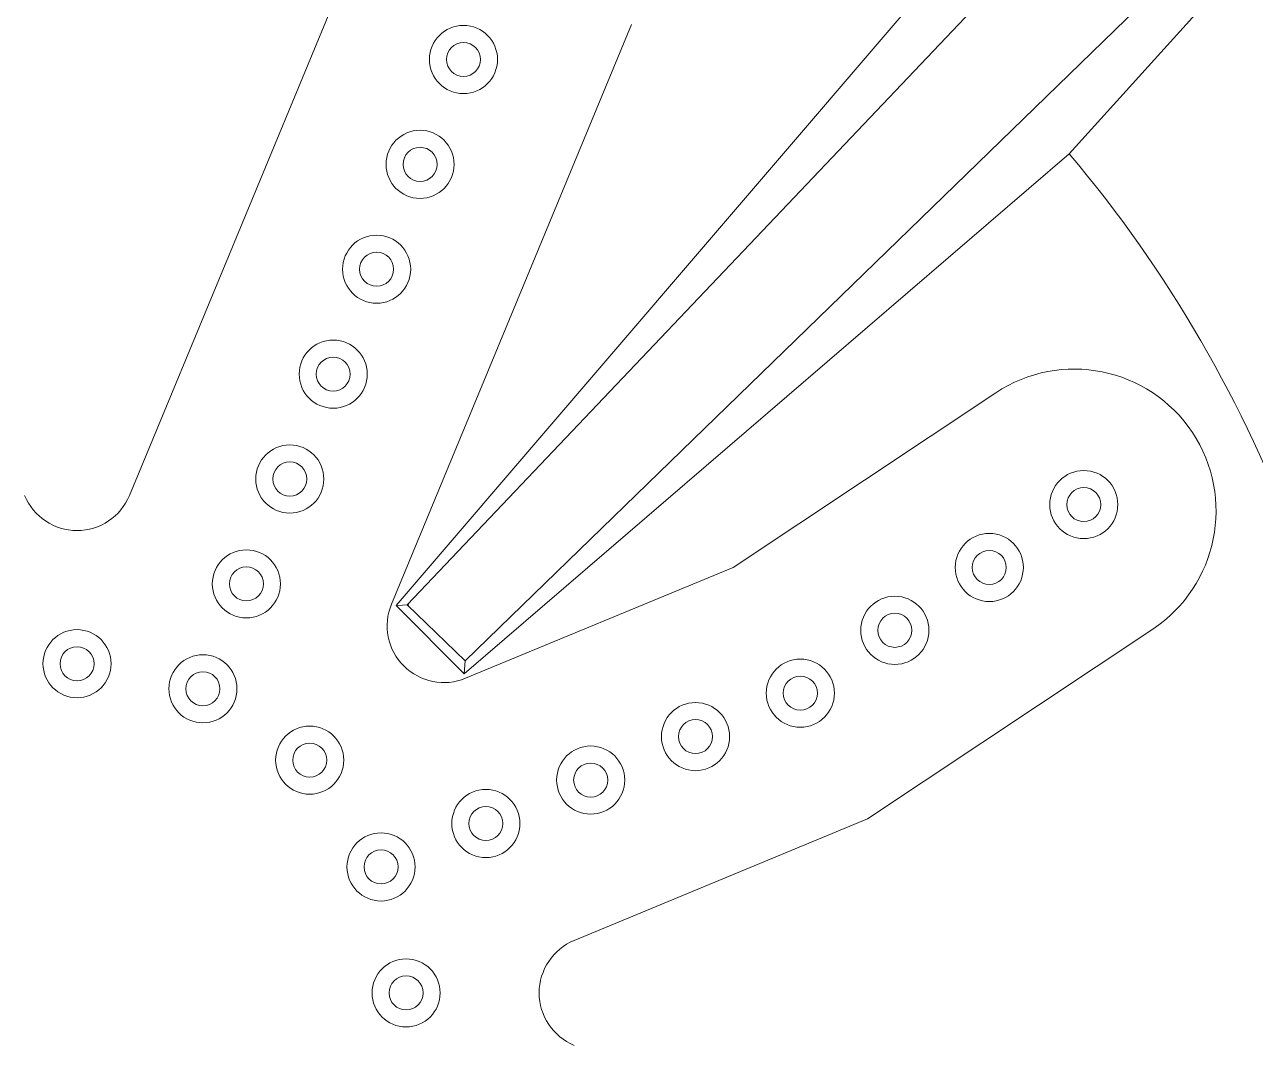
# Model space of a CAD drawing. Extents: x 306 to 2240, y 18 to 779.
# Drawn here: x 689.0286 to 689.1371, y 391.4001 to 391.49 of the extents above; entities that cross this region are included whole.
import ezdxf

# ---------------------------------------------------------------- set-up
doc = ezdxf.new("R2010")
doc.units = 0
doc.header["$MEASUREMENT"] = 0
doc.layers.add('EQUIPAMIENTO SUPER', color=1, linetype='Continuous')

msp = doc.modelspace()

# ---------------------------------------------------------------- linework, layer by layer
at = {"layer": 'EQUIPAMIENTO SUPER', "color": 253, "lineweight": 0}
for p, q in [((689.0378645405203, 391.4485689907851, -6.438942029e-07), (689.0590082833572, 391.4996145015004, -6.438942029e-07)), ((689.0609615288325, 391.4390019049757, -6.438942029e-07), (689.0821052716697, 391.4900474156912, -6.438942029e-07)), ((689.0910852924665, 391.4422407810975, -6.438942029e-07), (689.1142112969886, 391.4576161263796, -6.438942029e-07)), ((689.0910852924665, 391.4422407810975, -6.438942029e-07), (689.0674943436591, 391.4324690901512, -6.438942029e-07)), ((689.0624934811699, 391.4389507899581, -6.438942029e-07), (689.0613587727589, 391.4388785813357, -6.438942029e-07)), ((689.1029003687349, 391.4200749409208, -6.438942029e-07), (689.128052620616, 391.4367974386126, -6.438942029e-07)), ((689.0674432286384, 391.4340010424898, -6.438942029e-07), (689.0673714240531, 391.4328659300399, -6.438942029e-07)), ((689.1029003687349, 391.4200749409208, -6.438942029e-07), (689.0770614294656, 391.4093721018381, -6.438942029e-07))]:
    msp.add_line(p, q, dxfattribs=at)
at = {"layer": 'EQUIPAMIENTO SUPER', "color": 253, "lineweight": 0, "elevation": -6.438508219e-07}
for points in [[(689.0613587727589, 391.4388785813352), (689.0673714240531, 391.4328659300399), (689.1206984346848, 391.4786587699136), (689.1446549854213, 391.5051905525451), (689.1944949408376, 391.5537805589282), (689.1944949408376, 391.6035025021576), (689.1754949408372, 391.6035025021576), (689.1754949408372, 391.5616497848088), (689.1336145263836, 391.5162242308481), (689.107101612643, 391.4922478850625), (689.0613587727589, 391.4388785813352)], [(689.1919949408388, 391.6010025021578), (689.1919949408388, 391.5548530072209), (689.0674432286384, 391.4340010424898), (689.0623485954953, 391.4389415699724), (689.177994940836, 391.5606519970942), (689.177994940836, 391.6010025021578), (689.1919949408388, 391.6010025021578), (689.1919949408388, 391.6010025021578)]]:
    msp.add_lwpolyline(points, dxfattribs=at)
at = {"layer": 'EQUIPAMIENTO SUPER', "color": 253, "lineweight": 0}
for centre, radius in [((689.0673039683375, 391.4869779825693, -6.438942029e-07), 0.003), ((689.0673039683375, 391.4869779825693, -6.438942029e-07), 0.003), ((689.0673039683375, 391.4869779825693, -6.438942029e-07), 0.003), ((689.0673039683375, 391.4869779825693, -6.438942029e-07), 0.003), ((689.0673039683375, 391.4869779825693, -6.438942029e-07), 0.003), ((689.0673039683375, 391.4869779825693, -6.438942029e-07), 0.003), ((689.0673039683375, 391.4869779825693, -6.438942029e-07), 0.003), ((689.0673039683375, 391.4869779825693, -6.438942029e-07), 0.003), ((689.0673039683375, 391.4869779825693, -6.438942029e-07), 0.003), ((689.0673039683375, 391.4869779825693, -6.438942029e-07), 0.003), ((689.0673039683375, 391.4869779825693, -6.438942029e-07), 0.003), ((689.0673039683375, 391.4869779825693, -6.438942029e-07), 0.003), ((689.0673039683375, 391.4869779825693, -6.438942029e-07), 0.003), ((689.0673039683375, 391.4869779825693, -6.438942029e-07), 0.003), ((689.0673039683375, 391.4869779825693, -6.438942029e-07), 0.003), ((689.0673039683375, 391.4869779825693, -6.438942029e-07), 0.003), ((689.0673039683375, 391.4869779825693, -6.438942029e-07), 0.0015), ((689.0673039683375, 391.4869779825693, -6.438942029e-07), 0.0015), ((689.0673039683375, 391.4869779825693, -6.438942029e-07), 0.0015), ((689.0673039683375, 391.4869779825693, -6.438942029e-07), 0.0015), ((689.0673039683375, 391.4869779825693, -6.438942029e-07), 0.0015), ((689.0673039683375, 391.4869779825693, -6.438942029e-07), 0.0015), ((689.0673039683375, 391.4869779825693, -6.438942029e-07), 0.0015), ((689.0673039683375, 391.4869779825693, -6.438942029e-07), 0.0015), ((689.0673039683375, 391.4869779825693, -6.438942029e-07), 0.0015), ((689.0673039683375, 391.4869779825693, -6.438942029e-07), 0.0015), ((689.0673039683375, 391.4869779825693, -6.438942029e-07), 0.0015), ((689.0673039683375, 391.4869779825693, -6.438942029e-07), 0.0015), ((689.0673039683375, 391.4869779825693, -6.438942029e-07), 0.0015), ((689.0673039683375, 391.4869779825693, -6.438942029e-07), 0.0015), ((689.0673039683375, 391.4869779825693, -6.438942029e-07), 0.0015), ((689.0673039683375, 391.4869779825693, -6.438942029e-07), 0.0015), ((689.0634771340178, 391.4777391872444, -6.438942029e-07), 0.003), ((689.0634771340178, 391.4777391872444, -6.438942029e-07), 0.003), ((689.0634771340178, 391.4777391872444, -6.438942029e-07), 0.003), ((689.0634771340178, 391.4777391872444, -6.438942029e-07), 0.003), ((689.0634771340178, 391.4777391872444, -6.438942029e-07), 0.003), ((689.0634771340178, 391.4777391872444, -6.438942029e-07), 0.003), ((689.0634771340178, 391.4777391872444, -6.438942029e-07), 0.003), ((689.0634771340178, 391.4777391872444, -6.438942029e-07), 0.003), ((689.0634771340178, 391.4777391872444, -6.438942029e-07), 0.003), ((689.0634771340178, 391.4777391872444, -6.438942029e-07), 0.003), ((689.0634771340178, 391.4777391872444, -6.438942029e-07), 0.003), ((689.0634771340178, 391.4777391872444, -6.438942029e-07), 0.003), ((689.0634771340178, 391.4777391872444, -6.438942029e-07), 0.003), ((689.0634771340178, 391.4777391872444, -6.438942029e-07), 0.003), ((689.0634771340178, 391.4777391872444, -6.438942029e-07), 0.003), ((689.0634771340178, 391.4777391872444, -6.438942029e-07), 0.003), ((689.0634771340178, 391.4777391872444, -6.438942029e-07), 0.0015), ((689.0634771340178, 391.4777391872444, -6.438942029e-07), 0.0015), ((689.0634771340178, 391.4777391872444, -6.438942029e-07), 0.0015), ((689.0634771340178, 391.4777391872444, -6.438942029e-07), 0.0015), ((689.0634771340178, 391.4777391872444, -6.438942029e-07), 0.0015), ((689.0634771340178, 391.4777391872444, -6.438942029e-07), 0.0015), ((689.0634771340178, 391.4777391872444, -6.438942029e-07), 0.0015), ((689.0634771340178, 391.4777391872444, -6.438942029e-07), 0.0015), ((689.0634771340178, 391.4777391872444, -6.438942029e-07), 0.0015), ((689.0634771340178, 391.4777391872444, -6.438942029e-07), 0.0015), ((689.0634771340178, 391.4777391872444, -6.438942029e-07), 0.0015), ((689.0634771340178, 391.4777391872444, -6.438942029e-07), 0.0015), ((689.0634771340178, 391.4777391872444, -6.438942029e-07), 0.0015), ((689.0634771340178, 391.4777391872444, -6.438942029e-07), 0.0015), ((689.0634771340178, 391.4777391872444, -6.438942029e-07), 0.0015), ((689.0634771340178, 391.4777391872444, -6.438942029e-07), 0.0015), ((689.0596502996907, 391.4685003919193, -6.438942029e-07), 0.003), ((689.0596502996907, 391.4685003919193, -6.438942029e-07), 0.003), ((689.0596502996907, 391.4685003919193, -6.438942029e-07), 0.003), ((689.0596502996907, 391.4685003919193, -6.438942029e-07), 0.003), ((689.0596502996907, 391.4685003919193, -6.438942029e-07), 0.003), ((689.0596502996907, 391.4685003919193, -6.438942029e-07), 0.003), ((689.0596502996907, 391.4685003919193, -6.438942029e-07), 0.003), ((689.0596502996907, 391.4685003919193, -6.438942029e-07), 0.003), ((689.0596502996907, 391.4685003919193, -6.438942029e-07), 0.003), ((689.0596502996907, 391.4685003919193, -6.438942029e-07), 0.003), ((689.0596502996907, 391.4685003919193, -6.438942029e-07), 0.003), ((689.0596502996907, 391.4685003919193, -6.438942029e-07), 0.003), ((689.0596502996907, 391.4685003919193, -6.438942029e-07), 0.003), ((689.0596502996907, 391.4685003919193, -6.438942029e-07), 0.003), ((689.0596502996907, 391.4685003919193, -6.438942029e-07), 0.003), ((689.0596502996907, 391.4685003919193, -6.438942029e-07), 0.003), ((689.0596502996907, 391.4685003919193, -6.438942029e-07), 0.0015), ((689.0596502996907, 391.4685003919193, -6.438942029e-07), 0.0015), ((689.0596502996907, 391.4685003919193, -6.438942029e-07), 0.0015), ((689.0596502996907, 391.4685003919193, -6.438942029e-07), 0.0015), ((689.0596502996907, 391.4685003919193, -6.438942029e-07), 0.0015), ((689.0596502996907, 391.4685003919193, -6.438942029e-07), 0.0015), ((689.0596502996907, 391.4685003919193, -6.438942029e-07), 0.0015), ((689.0596502996907, 391.4685003919193, -6.438942029e-07), 0.0015), ((689.0596502996907, 391.4685003919193, -6.438942029e-07), 0.0015), ((689.0596502996907, 391.4685003919193, -6.438942029e-07), 0.0015), ((689.0596502996907, 391.4685003919193, -6.438942029e-07), 0.0015), ((689.0596502996907, 391.4685003919193, -6.438942029e-07), 0.0015), ((689.0596502996907, 391.4685003919193, -6.438942029e-07), 0.0015), ((689.0596502996907, 391.4685003919193, -6.438942029e-07), 0.0015), ((689.0596502996907, 391.4685003919193, -6.438942029e-07), 0.0015), ((689.0596502996907, 391.4685003919193, -6.438942029e-07), 0.0015), ((689.0558234653674, 391.4592615965942, -6.438942029e-07), 0.003), ((689.0558234653674, 391.4592615965942, -6.438942029e-07), 0.003), ((689.0558234653674, 391.4592615965942, -6.438942029e-07), 0.003), ((689.0558234653674, 391.4592615965942, -6.438942029e-07), 0.003), ((689.0558234653674, 391.4592615965942, -6.438942029e-07), 0.003), ((689.0558234653674, 391.4592615965942, -6.438942029e-07), 0.003), ((689.0558234653674, 391.4592615965942, -6.438942029e-07), 0.003), ((689.0558234653674, 391.4592615965942, -6.438942029e-07), 0.003), ((689.0558234653674, 391.4592615965942, -6.438942029e-07), 0.003), ((689.0558234653674, 391.4592615965942, -6.438942029e-07), 0.003), ((689.0558234653674, 391.4592615965942, -6.438942029e-07), 0.003), ((689.0558234653674, 391.4592615965942, -6.438942029e-07), 0.003), ((689.0558234653674, 391.4592615965942, -6.438942029e-07), 0.003), ((689.0558234653674, 391.4592615965942, -6.438942029e-07), 0.003), ((689.0558234653674, 391.4592615965942, -6.438942029e-07), 0.003), ((689.0558234653674, 391.4592615965942, -6.438942029e-07), 0.003), ((689.0558234653674, 391.4592615965942, -6.438942029e-07), 0.0015), ((689.0558234653674, 391.4592615965942, -6.438942029e-07), 0.0015), ((689.0558234653674, 391.4592615965942, -6.438942029e-07), 0.0015), ((689.0558234653674, 391.4592615965942, -6.438942029e-07), 0.0015), ((689.0558234653674, 391.4592615965942, -6.438942029e-07), 0.0015), ((689.0558234653674, 391.4592615965942, -6.438942029e-07), 0.0015), ((689.0558234653674, 391.4592615965942, -6.438942029e-07), 0.0015), ((689.0558234653674, 391.4592615965942, -6.438942029e-07), 0.0015), ((689.0558234653674, 391.4592615965942, -6.438942029e-07), 0.0015), ((689.0558234653674, 391.4592615965942, -6.438942029e-07), 0.0015), ((689.0558234653674, 391.4592615965942, -6.438942029e-07), 0.0015), ((689.0558234653674, 391.4592615965942, -6.438942029e-07), 0.0015), ((689.0558234653674, 391.4592615965942, -6.438942029e-07), 0.0015), ((689.0558234653674, 391.4592615965942, -6.438942029e-07), 0.0015), ((689.0558234653674, 391.4592615965942, -6.438942029e-07), 0.0015), ((689.0558234653674, 391.4592615965942, -6.438942029e-07), 0.0015), ((689.0519966310443, 391.4500228012686, -6.438942029e-07), 0.003), ((689.0519966310443, 391.4500228012686, -6.438942029e-07), 0.003), ((689.0519966310443, 391.4500228012686, -6.438942029e-07), 0.003), ((689.0519966310443, 391.4500228012686, -6.438942029e-07), 0.003), ((689.0519966310443, 391.4500228012686, -6.438942029e-07), 0.003), ((689.0519966310443, 391.4500228012686, -6.438942029e-07), 0.003), ((689.0519966310443, 391.4500228012686, -6.438942029e-07), 0.003), ((689.0519966310443, 391.4500228012686, -6.438942029e-07), 0.003), ((689.0519966310443, 391.4500228012686, -6.438942029e-07), 0.003), ((689.0519966310443, 391.4500228012686, -6.438942029e-07), 0.003), ((689.0519966310443, 391.4500228012686, -6.438942029e-07), 0.003), ((689.0519966310443, 391.4500228012686, -6.438942029e-07), 0.003), ((689.0519966310443, 391.4500228012686, -6.438942029e-07), 0.003), ((689.0519966310443, 391.4500228012686, -6.438942029e-07), 0.003), ((689.0519966310443, 391.4500228012686, -6.438942029e-07), 0.003), ((689.0519966310443, 391.4500228012686, -6.438942029e-07), 0.003), ((689.0519966310443, 391.4500228012686, -6.438942029e-07), 0.0015), ((689.0519966310443, 391.4500228012686, -6.438942029e-07), 0.0015), ((689.0519966310443, 391.4500228012686, -6.438942029e-07), 0.0015), ((689.0519966310443, 391.4500228012686, -6.438942029e-07), 0.0015), ((689.0519966310443, 391.4500228012686, -6.438942029e-07), 0.0015), ((689.0519966310443, 391.4500228012686, -6.438942029e-07), 0.0015), ((689.0519966310443, 391.4500228012686, -6.438942029e-07), 0.0015), ((689.0519966310443, 391.4500228012686, -6.438942029e-07), 0.0015), ((689.0519966310443, 391.4500228012686, -6.438942029e-07), 0.0015), ((689.0519966310443, 391.4500228012686, -6.438942029e-07), 0.0015), ((689.0519966310443, 391.4500228012686, -6.438942029e-07), 0.0015), ((689.0519966310443, 391.4500228012686, -6.438942029e-07), 0.0015), ((689.0519966310443, 391.4500228012686, -6.438942029e-07), 0.0015), ((689.0519966310443, 391.4500228012686, -6.438942029e-07), 0.0015), ((689.0519966310443, 391.4500228012686, -6.438942029e-07), 0.0015), ((689.0519966310443, 391.4500228012686, -6.438942029e-07), 0.0015), ((689.1219752559214, 391.4477674493582, -6.438942029e-07), 0.003), ((689.1219752559214, 391.4477674493582, -6.438942029e-07), 0.003), ((689.1219752559214, 391.4477674493582, -6.438942029e-07), 0.003), ((689.1219752559214, 391.4477674493582, -6.438942029e-07), 0.003), ((689.1219752559214, 391.4477674493582, -6.438942029e-07), 0.003), ((689.1219752559214, 391.4477674493582, -6.438942029e-07), 0.003), ((689.1219752559214, 391.4477674493582, -6.438942029e-07), 0.003), ((689.1219752559214, 391.4477674493582, -6.438942029e-07), 0.003), ((689.1219752559214, 391.4477674493582, -6.438942029e-07), 0.003), ((689.1219752559214, 391.4477674493582, -6.438942029e-07), 0.003), ((689.1219752559214, 391.4477674493582, -6.438942029e-07), 0.003), ((689.1219752559214, 391.4477674493582, -6.438942029e-07), 0.003), ((689.1219752559214, 391.4477674493582, -6.438942029e-07), 0.003), ((689.1219752559214, 391.4477674493582, -6.438942029e-07), 0.003), ((689.1219752559214, 391.4477674493582, -6.438942029e-07), 0.003), ((689.1219752559214, 391.4477674493582, -6.438942029e-07), 0.003), ((689.1219752559214, 391.4477674493582, -6.438942029e-07), 0.0015), ((689.1219752559214, 391.4477674493582, -6.438942029e-07), 0.0015), ((689.1219752559214, 391.4477674493582, -6.438942029e-07), 0.0015), ((689.1219752559214, 391.4477674493582, -6.438942029e-07), 0.0015), ((689.1219752559214, 391.4477674493582, -6.438942029e-07), 0.0015), ((689.1219752559214, 391.4477674493582, -6.438942029e-07), 0.0015), ((689.1219752559214, 391.4477674493582, -6.438942029e-07), 0.0015), ((689.1219752559214, 391.4477674493582, -6.438942029e-07), 0.0015), ((689.1219752559214, 391.4477674493582, -6.438942029e-07), 0.0015), ((689.1219752559214, 391.4477674493582, -6.438942029e-07), 0.0015), ((689.1219752559214, 391.4477674493582, -6.438942029e-07), 0.0015), ((689.1219752559214, 391.4477674493582, -6.438942029e-07), 0.0015), ((689.1219752559214, 391.4477674493582, -6.438942029e-07), 0.0015), ((689.1219752559214, 391.4477674493582, -6.438942029e-07), 0.0015), ((689.1219752559214, 391.4477674493582, -6.438942029e-07), 0.0015), ((689.1219752559214, 391.4477674493582, -6.438942029e-07), 0.0015), ((689.1136477808162, 391.4422309199082, -6.438942029e-07), 0.003), ((689.1136477808162, 391.4422309199082, -6.438942029e-07), 0.003), ((689.1136477808162, 391.4422309199082, -6.438942029e-07), 0.003), ((689.1136477808162, 391.4422309199082, -6.438942029e-07), 0.003), ((689.1136477808162, 391.4422309199082, -6.438942029e-07), 0.003), ((689.1136477808162, 391.4422309199082, -6.438942029e-07), 0.003), ((689.1136477808162, 391.4422309199082, -6.438942029e-07), 0.003), ((689.1136477808162, 391.4422309199082, -6.438942029e-07), 0.003), ((689.1136477808162, 391.4422309199082, -6.438942029e-07), 0.003), ((689.1136477808162, 391.4422309199082, -6.438942029e-07), 0.003), ((689.1136477808162, 391.4422309199082, -6.438942029e-07), 0.003), ((689.1136477808162, 391.4422309199082, -6.438942029e-07), 0.003), ((689.1136477808162, 391.4422309199082, -6.438942029e-07), 0.003), ((689.1136477808162, 391.4422309199082, -6.438942029e-07), 0.003), ((689.1136477808162, 391.4422309199082, -6.438942029e-07), 0.003), ((689.1136477808162, 391.4422309199082, -6.438942029e-07), 0.003), ((689.0481697967211, 391.4407840059436, -6.438942029e-07), 0.003), ((689.0481697967211, 391.4407840059436, -6.438942029e-07), 0.003), ((689.0481697967211, 391.4407840059436, -6.438942029e-07), 0.003), ((689.0481697967211, 391.4407840059436, -6.438942029e-07), 0.003), ((689.0481697967211, 391.4407840059436, -6.438942029e-07), 0.003), ((689.0481697967211, 391.4407840059436, -6.438942029e-07), 0.003), ((689.0481697967211, 391.4407840059436, -6.438942029e-07), 0.003), ((689.0481697967211, 391.4407840059436, -6.438942029e-07), 0.003), ((689.0481697967211, 391.4407840059436, -6.438942029e-07), 0.003), ((689.0481697967211, 391.4407840059436, -6.438942029e-07), 0.003), ((689.0481697967211, 391.4407840059436, -6.438942029e-07), 0.003), ((689.0481697967211, 391.4407840059436, -6.438942029e-07), 0.003), ((689.0481697967211, 391.4407840059436, -6.438942029e-07), 0.003), ((689.0481697967211, 391.4407840059436, -6.438942029e-07), 0.003), ((689.0481697967211, 391.4407840059436, -6.438942029e-07), 0.003), ((689.0481697967211, 391.4407840059436, -6.438942029e-07), 0.003), ((689.1136477808162, 391.4422309199082, -6.438942029e-07), 0.0015), ((689.1136477808162, 391.4422309199082, -6.438942029e-07), 0.0015), ((689.1136477808162, 391.4422309199082, -6.438942029e-07), 0.0015), ((689.1136477808162, 391.4422309199082, -6.438942029e-07), 0.0015), ((689.1136477808162, 391.4422309199082, -6.438942029e-07), 0.0015), ((689.1136477808162, 391.4422309199082, -6.438942029e-07), 0.0015), ((689.1136477808162, 391.4422309199082, -6.438942029e-07), 0.0015), ((689.1136477808162, 391.4422309199082, -6.438942029e-07), 0.0015), ((689.1136477808162, 391.4422309199082, -6.438942029e-07), 0.0015), ((689.1136477808162, 391.4422309199082, -6.438942029e-07), 0.0015), ((689.1136477808162, 391.4422309199082, -6.438942029e-07), 0.0015), ((689.1136477808162, 391.4422309199082, -6.438942029e-07), 0.0015), ((689.1136477808162, 391.4422309199082, -6.438942029e-07), 0.0015), ((689.1136477808162, 391.4422309199082, -6.438942029e-07), 0.0015), ((689.1136477808162, 391.4422309199082, -6.438942029e-07), 0.0015), ((689.1136477808162, 391.4422309199082, -6.438942029e-07), 0.0015), ((689.0481697967211, 391.4407840059436, -6.438942029e-07), 0.0015), ((689.0481697967211, 391.4407840059436, -6.438942029e-07), 0.0015), ((689.0481697967211, 391.4407840059436, -6.438942029e-07), 0.0015), ((689.0481697967211, 391.4407840059436, -6.438942029e-07), 0.0015), ((689.0481697967211, 391.4407840059436, -6.438942029e-07), 0.0015), ((689.0481697967211, 391.4407840059436, -6.438942029e-07), 0.0015), ((689.0481697967211, 391.4407840059436, -6.438942029e-07), 0.0015), ((689.0481697967211, 391.4407840059436, -6.438942029e-07), 0.0015), ((689.0481697967211, 391.4407840059436, -6.438942029e-07), 0.0015), ((689.0481697967211, 391.4407840059436, -6.438942029e-07), 0.0015), ((689.0481697967211, 391.4407840059436, -6.438942029e-07), 0.0015), ((689.0481697967211, 391.4407840059436, -6.438942029e-07), 0.0015), ((689.0481697967211, 391.4407840059436, -6.438942029e-07), 0.0015), ((689.0481697967211, 391.4407840059436, -6.438942029e-07), 0.0015), ((689.0481697967211, 391.4407840059436, -6.438942029e-07), 0.0015), ((689.0481697967211, 391.4407840059436, -6.438942029e-07), 0.0015), ((689.1053203057076, 391.4366943904587, -6.438942029e-07), 0.003), ((689.1053203057076, 391.4366943904587, -6.438942029e-07), 0.003), ((689.1053203057076, 391.4366943904587, -6.438942029e-07), 0.003), ((689.1053203057076, 391.4366943904587, -6.438942029e-07), 0.003), ((689.1053203057076, 391.4366943904587, -6.438942029e-07), 0.003), ((689.1053203057076, 391.4366943904587, -6.438942029e-07), 0.003), ((689.1053203057076, 391.4366943904587, -6.438942029e-07), 0.003), ((689.1053203057076, 391.4366943904587, -6.438942029e-07), 0.003), ((689.1053203057076, 391.4366943904587, -6.438942029e-07), 0.003), ((689.1053203057076, 391.4366943904587, -6.438942029e-07), 0.003), ((689.1053203057076, 391.4366943904587, -6.438942029e-07), 0.003), ((689.1053203057076, 391.4366943904587, -6.438942029e-07), 0.003), ((689.1053203057076, 391.4366943904587, -6.438942029e-07), 0.003), ((689.1053203057076, 391.4366943904587, -6.438942029e-07), 0.003), ((689.1053203057076, 391.4366943904587, -6.438942029e-07), 0.003), ((689.1053203057076, 391.4366943904587, -6.438942029e-07), 0.003), ((689.1053203057076, 391.4366943904587, -6.438942029e-07), 0.0015), ((689.1053203057076, 391.4366943904587, -6.438942029e-07), 0.0015), ((689.1053203057076, 391.4366943904587, -6.438942029e-07), 0.0015), ((689.1053203057076, 391.4366943904587, -6.438942029e-07), 0.0015), ((689.1053203057076, 391.4366943904587, -6.438942029e-07), 0.0015), ((689.1053203057076, 391.4366943904587, -6.438942029e-07), 0.0015), ((689.1053203057076, 391.4366943904587, -6.438942029e-07), 0.0015), ((689.1053203057076, 391.4366943904587, -6.438942029e-07), 0.0015), ((689.1053203057076, 391.4366943904587, -6.438942029e-07), 0.0015), ((689.1053203057076, 391.4366943904587, -6.438942029e-07), 0.0015), ((689.1053203057076, 391.4366943904587, -6.438942029e-07), 0.0015), ((689.1053203057076, 391.4366943904587, -6.438942029e-07), 0.0015), ((689.1053203057076, 391.4366943904587, -6.438942029e-07), 0.0015), ((689.1053203057076, 391.4366943904587, -6.438942029e-07), 0.0015), ((689.1053203057076, 391.4366943904587, -6.438942029e-07), 0.0015), ((689.1053203057076, 391.4366943904587, -6.438942029e-07), 0.0015), ((689.0332451428606, 391.4337527041761, -6.438942029e-07), 0.003), ((689.0332451428606, 391.4337527041761, -6.438942029e-07), 0.003), ((689.0332451428606, 391.4337527041761, -6.438942029e-07), 0.003), ((689.0332451428606, 391.4337527041761, -6.438942029e-07), 0.003), ((689.0332451428606, 391.4337527041761, -6.438942029e-07), 0.003), ((689.0332451428606, 391.4337527041761, -6.438942029e-07), 0.003), ((689.0332451428606, 391.4337527041761, -6.438942029e-07), 0.003), ((689.0332451428606, 391.4337527041761, -6.438942029e-07), 0.003), ((689.0332451428606, 391.4337527041761, -6.438942029e-07), 0.003), ((689.0332451428606, 391.4337527041761, -6.438942029e-07), 0.003), ((689.0332451428606, 391.4337527041761, -6.438942029e-07), 0.003), ((689.0332451428606, 391.4337527041761, -6.438942029e-07), 0.003), ((689.0332451428606, 391.4337527041761, -6.438942029e-07), 0.003), ((689.0332451428606, 391.4337527041761, -6.438942029e-07), 0.003), ((689.0332451428606, 391.4337527041761, -6.438942029e-07), 0.003), ((689.0332451428606, 391.4337527041761, -6.438942029e-07), 0.003), ((689.0332451428606, 391.4337527041761, -6.438942029e-07), 0.0015), ((689.0332451428606, 391.4337527041761, -6.438942029e-07), 0.0015), ((689.0332451428606, 391.4337527041761, -6.438942029e-07), 0.0015), ((689.0332451428606, 391.4337527041761, -6.438942029e-07), 0.0015), ((689.0332451428606, 391.4337527041761, -6.438942029e-07), 0.0015), ((689.0332451428606, 391.4337527041761, -6.438942029e-07), 0.0015), ((689.0332451428606, 391.4337527041761, -6.438942029e-07), 0.0015), ((689.0332451428606, 391.4337527041761, -6.438942029e-07), 0.0015), ((689.0332451428606, 391.4337527041761, -6.438942029e-07), 0.0015), ((689.0332451428606, 391.4337527041761, -6.438942029e-07), 0.0015), ((689.0332451428606, 391.4337527041761, -6.438942029e-07), 0.0015), ((689.0332451428606, 391.4337527041761, -6.438942029e-07), 0.0015), ((689.0332451428606, 391.4337527041761, -6.438942029e-07), 0.0015), ((689.0332451428606, 391.4337527041761, -6.438942029e-07), 0.0015), ((689.0332451428606, 391.4337527041761, -6.438942029e-07), 0.0015), ((689.0332451428606, 391.4337527041761, -6.438942029e-07), 0.0015), ((689.0443429623978, 391.4315452106188, -6.438942029e-07), 0.003), ((689.0443429623978, 391.4315452106188, -6.438942029e-07), 0.003), ((689.0443429623978, 391.4315452106188, -6.438942029e-07), 0.003), ((689.0443429623978, 391.4315452106188, -6.438942029e-07), 0.003), ((689.0443429623978, 391.4315452106188, -6.438942029e-07), 0.003), ((689.0443429623978, 391.4315452106188, -6.438942029e-07), 0.003), ((689.0443429623978, 391.4315452106188, -6.438942029e-07), 0.003), ((689.0443429623978, 391.4315452106188, -6.438942029e-07), 0.003), ((689.0443429623978, 391.4315452106188, -6.438942029e-07), 0.003), ((689.0443429623978, 391.4315452106188, -6.438942029e-07), 0.003), ((689.0443429623978, 391.4315452106188, -6.438942029e-07), 0.003), ((689.0443429623978, 391.4315452106188, -6.438942029e-07), 0.003), ((689.0443429623978, 391.4315452106188, -6.438942029e-07), 0.003), ((689.0443429623978, 391.4315452106188, -6.438942029e-07), 0.003), ((689.0443429623978, 391.4315452106188, -6.438942029e-07), 0.003), ((689.0443429623978, 391.4315452106188, -6.438942029e-07), 0.003), ((689.0443429623978, 391.4315452106188, -6.438942029e-07), 0.003), ((689.0443429623978, 391.4315452106188, -6.438942029e-07), 0.003), ((689.0443429623978, 391.4315452106188, -6.438942029e-07), 0.003), ((689.0443429623978, 391.4315452106188, -6.438942029e-07), 0.003), ((689.0443429623978, 391.4315452106188, -6.438942029e-07), 0.003), ((689.0443429623978, 391.4315452106188, -6.438942029e-07), 0.003), ((689.0443429623978, 391.4315452106188, -6.438942029e-07), 0.003), ((689.0443429623978, 391.4315452106188, -6.438942029e-07), 0.003), ((689.0443429623978, 391.4315452106188, -6.438942029e-07), 0.003), ((689.0443429623978, 391.4315452106188, -6.438942029e-07), 0.003), ((689.0443429623978, 391.4315452106188, -6.438942029e-07), 0.003), ((689.0443429623978, 391.4315452106188, -6.438942029e-07), 0.003), ((689.0443429623978, 391.4315452106188, -6.438942029e-07), 0.003), ((689.0443429623978, 391.4315452106188, -6.438942029e-07), 0.003), ((689.0443429623978, 391.4315452106188, -6.438942029e-07), 0.003), ((689.0443429623978, 391.4315452106188, -6.438942029e-07), 0.003), ((689.0969928306025, 391.431157861009, -6.438942029e-07), 0.003), ((689.0969928306025, 391.431157861009, -6.438942029e-07), 0.003), ((689.0969928306025, 391.431157861009, -6.438942029e-07), 0.003), ((689.0969928306025, 391.431157861009, -6.438942029e-07), 0.003), ((689.0969928306025, 391.431157861009, -6.438942029e-07), 0.003), ((689.0969928306025, 391.431157861009, -6.438942029e-07), 0.003), ((689.0969928306025, 391.431157861009, -6.438942029e-07), 0.003), ((689.0969928306025, 391.431157861009, -6.438942029e-07), 0.003), ((689.0969928306025, 391.431157861009, -6.438942029e-07), 0.003), ((689.0969928306025, 391.431157861009, -6.438942029e-07), 0.003), ((689.0969928306025, 391.431157861009, -6.438942029e-07), 0.003), ((689.0969928306025, 391.431157861009, -6.438942029e-07), 0.003), ((689.0969928306025, 391.431157861009, -6.438942029e-07), 0.003), ((689.0969928306025, 391.431157861009, -6.438942029e-07), 0.003), ((689.0969928306025, 391.431157861009, -6.438942029e-07), 0.003), ((689.0969928306025, 391.431157861009, -6.438942029e-07), 0.003), ((689.0443429623978, 391.4315452106188, -6.438942029e-07), 0.0015), ((689.0443429623978, 391.4315452106188, -6.438942029e-07), 0.0015), ((689.0443429623978, 391.4315452106188, -6.438942029e-07), 0.0015), ((689.0443429623978, 391.4315452106188, -6.438942029e-07), 0.0015), ((689.0443429623978, 391.4315452106188, -6.438942029e-07), 0.0015), ((689.0443429623978, 391.4315452106188, -6.438942029e-07), 0.0015), ((689.0443429623978, 391.4315452106188, -6.438942029e-07), 0.0015), ((689.0443429623978, 391.4315452106188, -6.438942029e-07), 0.0015), ((689.0443429623978, 391.4315452106188, -6.438942029e-07), 0.0015), ((689.0443429623978, 391.4315452106188, -6.438942029e-07), 0.0015), ((689.0443429623978, 391.4315452106188, -6.438942029e-07), 0.0015), ((689.0443429623978, 391.4315452106188, -6.438942029e-07), 0.0015), ((689.0443429623978, 391.4315452106188, -6.438942029e-07), 0.0015), ((689.0443429623978, 391.4315452106188, -6.438942029e-07), 0.0015), ((689.0443429623978, 391.4315452106188, -6.438942029e-07), 0.0015), ((689.0443429623978, 391.4315452106188, -6.438942029e-07), 0.0015), ((689.0443429623978, 391.4315452106188, -6.438942029e-07), 0.0015), ((689.0443429623978, 391.4315452106188, -6.438942029e-07), 0.0015), ((689.0443429623978, 391.4315452106188, -6.438942029e-07), 0.0015), ((689.0443429623978, 391.4315452106188, -6.438942029e-07), 0.0015), ((689.0443429623978, 391.4315452106188, -6.438942029e-07), 0.0015), ((689.0443429623978, 391.4315452106188, -6.438942029e-07), 0.0015), ((689.0443429623978, 391.4315452106188, -6.438942029e-07), 0.0015), ((689.0443429623978, 391.4315452106188, -6.438942029e-07), 0.0015), ((689.0443429623978, 391.4315452106188, -6.438942029e-07), 0.0015), ((689.0443429623978, 391.4315452106188, -6.438942029e-07), 0.0015), ((689.0443429623978, 391.4315452106188, -6.438942029e-07), 0.0015), ((689.0443429623978, 391.4315452106188, -6.438942029e-07), 0.0015), ((689.0443429623978, 391.4315452106188, -6.438942029e-07), 0.0015), ((689.0443429623978, 391.4315452106188, -6.438942029e-07), 0.0015), ((689.0443429623978, 391.4315452106188, -6.438942029e-07), 0.0015), ((689.0443429623978, 391.4315452106188, -6.438942029e-07), 0.0015), ((689.0969928306025, 391.431157861009, -6.438942029e-07), 0.0015), ((689.0969928306025, 391.431157861009, -6.438942029e-07), 0.0015), ((689.0969928306025, 391.431157861009, -6.438942029e-07), 0.0015), ((689.0969928306025, 391.431157861009, -6.438942029e-07), 0.0015), ((689.0969928306025, 391.431157861009, -6.438942029e-07), 0.0015), ((689.0969928306025, 391.431157861009, -6.438942029e-07), 0.0015), ((689.0969928306025, 391.431157861009, -6.438942029e-07), 0.0015), ((689.0969928306025, 391.431157861009, -6.438942029e-07), 0.0015), ((689.0969928306025, 391.431157861009, -6.438942029e-07), 0.0015), ((689.0969928306025, 391.431157861009, -6.438942029e-07), 0.0015), ((689.0969928306025, 391.431157861009, -6.438942029e-07), 0.0015), ((689.0969928306025, 391.431157861009, -6.438942029e-07), 0.0015), ((689.0969928306025, 391.431157861009, -6.438942029e-07), 0.0015), ((689.0969928306025, 391.431157861009, -6.438942029e-07), 0.0015), ((689.0969928306025, 391.431157861009, -6.438942029e-07), 0.0015), ((689.0969928306025, 391.431157861009, -6.438942029e-07), 0.0015), ((689.0877540352761, 391.4273310266858, -6.438942029e-07), 0.003), ((689.0877540352761, 391.4273310266858, -6.438942029e-07), 0.003), ((689.0877540352761, 391.4273310266858, -6.438942029e-07), 0.003), ((689.0877540352761, 391.4273310266858, -6.438942029e-07), 0.003), ((689.0877540352761, 391.4273310266858, -6.438942029e-07), 0.003), ((689.0877540352761, 391.4273310266858, -6.438942029e-07), 0.003), ((689.0877540352761, 391.4273310266858, -6.438942029e-07), 0.003), ((689.0877540352761, 391.4273310266858, -6.438942029e-07), 0.003), ((689.0877540352761, 391.4273310266858, -6.438942029e-07), 0.003), ((689.0877540352761, 391.4273310266858, -6.438942029e-07), 0.003), ((689.0877540352761, 391.4273310266858, -6.438942029e-07), 0.003), ((689.0877540352761, 391.4273310266858, -6.438942029e-07), 0.003), ((689.0877540352761, 391.4273310266858, -6.438942029e-07), 0.003), ((689.0877540352761, 391.4273310266858, -6.438942029e-07), 0.003), ((689.0877540352761, 391.4273310266858, -6.438942029e-07), 0.003), ((689.0877540352761, 391.4273310266858, -6.438942029e-07), 0.003), ((689.0877540352761, 391.4273310266858, -6.438942029e-07), 0.0015), ((689.0877540352761, 391.4273310266858, -6.438942029e-07), 0.0015), ((689.0877540352761, 391.4273310266858, -6.438942029e-07), 0.0015), ((689.0877540352761, 391.4273310266858, -6.438942029e-07), 0.0015), ((689.0877540352761, 391.4273310266858, -6.438942029e-07), 0.0015), ((689.0877540352761, 391.4273310266858, -6.438942029e-07), 0.0015), ((689.0877540352761, 391.4273310266858, -6.438942029e-07), 0.0015), ((689.0877540352761, 391.4273310266858, -6.438942029e-07), 0.0015), ((689.0877540352761, 391.4273310266858, -6.438942029e-07), 0.0015), ((689.0877540352761, 391.4273310266858, -6.438942029e-07), 0.0015), ((689.0877540352761, 391.4273310266858, -6.438942029e-07), 0.0015), ((689.0877540352761, 391.4273310266858, -6.438942029e-07), 0.0015), ((689.0877540352761, 391.4273310266858, -6.438942029e-07), 0.0015), ((689.0877540352761, 391.4273310266858, -6.438942029e-07), 0.0015), ((689.0877540352761, 391.4273310266858, -6.438942029e-07), 0.0015), ((689.0877540352761, 391.4273310266858, -6.438942029e-07), 0.0015), ((689.0537512395152, 391.4252588008303, -6.438942029e-07), 0.003), ((689.0537512395152, 391.4252588008303, -6.438942029e-07), 0.003), ((689.0537512395152, 391.4252588008303, -6.438942029e-07), 0.003), ((689.0537512395152, 391.4252588008303, -6.438942029e-07), 0.003), ((689.0537512395152, 391.4252588008303, -6.438942029e-07), 0.003), ((689.0537512395152, 391.4252588008303, -6.438942029e-07), 0.003), ((689.0537512395152, 391.4252588008303, -6.438942029e-07), 0.003), ((689.0537512395152, 391.4252588008303, -6.438942029e-07), 0.003), ((689.0537512395152, 391.4252588008303, -6.438942029e-07), 0.003), ((689.0537512395152, 391.4252588008303, -6.438942029e-07), 0.003), ((689.0537512395152, 391.4252588008303, -6.438942029e-07), 0.003), ((689.0537512395152, 391.4252588008303, -6.438942029e-07), 0.003), ((689.0537512395152, 391.4252588008303, -6.438942029e-07), 0.003), ((689.0537512395152, 391.4252588008303, -6.438942029e-07), 0.003), ((689.0537512395152, 391.4252588008303, -6.438942029e-07), 0.003), ((689.0537512395152, 391.4252588008303, -6.438942029e-07), 0.003), ((689.0537512395152, 391.4252588008303, -6.438942029e-07), 0.0015), ((689.0537512395152, 391.4252588008303, -6.438942029e-07), 0.0015), ((689.0537512395152, 391.4252588008303, -6.438942029e-07), 0.0015), ((689.0537512395152, 391.4252588008303, -6.438942029e-07), 0.0015), ((689.0537512395152, 391.4252588008303, -6.438942029e-07), 0.0015), ((689.0537512395152, 391.4252588008303, -6.438942029e-07), 0.0015), ((689.0537512395152, 391.4252588008303, -6.438942029e-07), 0.0015), ((689.0537512395152, 391.4252588008303, -6.438942029e-07), 0.0015), ((689.0537512395152, 391.4252588008303, -6.438942029e-07), 0.0015), ((689.0537512395152, 391.4252588008303, -6.438942029e-07), 0.0015), ((689.0537512395152, 391.4252588008303, -6.438942029e-07), 0.0015), ((689.0537512395152, 391.4252588008303, -6.438942029e-07), 0.0015), ((689.0537512395152, 391.4252588008303, -6.438942029e-07), 0.0015), ((689.0537512395152, 391.4252588008303, -6.438942029e-07), 0.0015), ((689.0537512395152, 391.4252588008303, -6.438942029e-07), 0.0015), ((689.0537512395152, 391.4252588008303, -6.438942029e-07), 0.0015), ((689.0785152399533, 391.4235041923618, -6.438942029e-07), 0.003), ((689.0785152399533, 391.4235041923618, -6.438942029e-07), 0.003), ((689.0785152399533, 391.4235041923618, -6.438942029e-07), 0.003), ((689.0785152399533, 391.4235041923618, -6.438942029e-07), 0.003), ((689.0785152399533, 391.4235041923618, -6.438942029e-07), 0.003), ((689.0785152399533, 391.4235041923618, -6.438942029e-07), 0.003), ((689.0785152399533, 391.4235041923618, -6.438942029e-07), 0.003), ((689.0785152399533, 391.4235041923618, -6.438942029e-07), 0.003), ((689.0785152399533, 391.4235041923618, -6.438942029e-07), 0.003), ((689.0785152399533, 391.4235041923618, -6.438942029e-07), 0.003), ((689.0785152399533, 391.4235041923618, -6.438942029e-07), 0.003), ((689.0785152399533, 391.4235041923618, -6.438942029e-07), 0.003), ((689.0785152399533, 391.4235041923618, -6.438942029e-07), 0.003), ((689.0785152399533, 391.4235041923618, -6.438942029e-07), 0.003), ((689.0785152399533, 391.4235041923618, -6.438942029e-07), 0.003), ((689.0785152399533, 391.4235041923618, -6.438942029e-07), 0.003), ((689.0785152399533, 391.4235041923618, -6.438942029e-07), 0.0015), ((689.0785152399533, 391.4235041923618, -6.438942029e-07), 0.0015), ((689.0785152399533, 391.4235041923618, -6.438942029e-07), 0.0015), ((689.0785152399533, 391.4235041923618, -6.438942029e-07), 0.0015), ((689.0785152399533, 391.4235041923618, -6.438942029e-07), 0.0015), ((689.0785152399533, 391.4235041923618, -6.438942029e-07), 0.0015), ((689.0785152399533, 391.4235041923618, -6.438942029e-07), 0.0015), ((689.0785152399533, 391.4235041923618, -6.438942029e-07), 0.0015), ((689.0785152399533, 391.4235041923618, -6.438942029e-07), 0.0015), ((689.0785152399533, 391.4235041923618, -6.438942029e-07), 0.0015), ((689.0785152399533, 391.4235041923618, -6.438942029e-07), 0.0015), ((689.0785152399533, 391.4235041923618, -6.438942029e-07), 0.0015), ((689.0785152399533, 391.4235041923618, -6.438942029e-07), 0.0015), ((689.0785152399533, 391.4235041923618, -6.438942029e-07), 0.0015), ((689.0785152399533, 391.4235041923618, -6.438942029e-07), 0.0015), ((689.0785152399533, 391.4235041923618, -6.438942029e-07), 0.0015), ((689.0692764446271, 391.4196773580385, -6.438942029e-07), 0.003), ((689.0692764446271, 391.4196773580385, -6.438942029e-07), 0.003), ((689.0692764446271, 391.4196773580385, -6.438942029e-07), 0.003), ((689.0692764446271, 391.4196773580385, -6.438942029e-07), 0.003), ((689.0692764446271, 391.4196773580385, -6.438942029e-07), 0.003), ((689.0692764446271, 391.4196773580385, -6.438942029e-07), 0.003), ((689.0692764446271, 391.4196773580385, -6.438942029e-07), 0.003), ((689.0692764446271, 391.4196773580385, -6.438942029e-07), 0.003), ((689.0692764446271, 391.4196773580385, -6.438942029e-07), 0.003), ((689.0692764446271, 391.4196773580385, -6.438942029e-07), 0.003), ((689.0692764446271, 391.4196773580385, -6.438942029e-07), 0.003), ((689.0692764446271, 391.4196773580385, -6.438942029e-07), 0.003), ((689.0692764446271, 391.4196773580385, -6.438942029e-07), 0.003), ((689.0692764446271, 391.4196773580385, -6.438942029e-07), 0.003), ((689.0692764446271, 391.4196773580385, -6.438942029e-07), 0.003), ((689.0692764446271, 391.4196773580385, -6.438942029e-07), 0.003), ((689.0692764446271, 391.4196773580385, -6.438942029e-07), 0.0015), ((689.0692764446271, 391.4196773580385, -6.438942029e-07), 0.0015), ((689.0692764446271, 391.4196773580385, -6.438942029e-07), 0.0015), ((689.0692764446271, 391.4196773580385, -6.438942029e-07), 0.0015), ((689.0692764446271, 391.4196773580385, -6.438942029e-07), 0.0015), ((689.0692764446271, 391.4196773580385, -6.438942029e-07), 0.0015), ((689.0692764446271, 391.4196773580385, -6.438942029e-07), 0.0015), ((689.0692764446271, 391.4196773580385, -6.438942029e-07), 0.0015), ((689.0692764446271, 391.4196773580385, -6.438942029e-07), 0.0015), ((689.0692764446271, 391.4196773580385, -6.438942029e-07), 0.0015), ((689.0692764446271, 391.4196773580385, -6.438942029e-07), 0.0015), ((689.0692764446271, 391.4196773580385, -6.438942029e-07), 0.0015), ((689.0692764446271, 391.4196773580385, -6.438942029e-07), 0.0015), ((689.0692764446271, 391.4196773580385, -6.438942029e-07), 0.0015), ((689.0692764446271, 391.4196773580385, -6.438942029e-07), 0.0015), ((689.0692764446271, 391.4196773580385, -6.438942029e-07), 0.0015), ((689.0600376493007, 391.4158505237146, -6.438942029e-07), 0.003), ((689.0600376493007, 391.4158505237146, -6.438942029e-07), 0.003), ((689.0600376493007, 391.4158505237146, -6.438942029e-07), 0.003), ((689.0600376493007, 391.4158505237146, -6.438942029e-07), 0.003), ((689.0600376493007, 391.4158505237146, -6.438942029e-07), 0.003), ((689.0600376493007, 391.4158505237146, -6.438942029e-07), 0.003), ((689.0600376493007, 391.4158505237146, -6.438942029e-07), 0.003), ((689.0600376493007, 391.4158505237146, -6.438942029e-07), 0.003), ((689.0600376493007, 391.4158505237146, -6.438942029e-07), 0.003), ((689.0600376493007, 391.4158505237146, -6.438942029e-07), 0.003), ((689.0600376493007, 391.4158505237146, -6.438942029e-07), 0.003), ((689.0600376493007, 391.4158505237146, -6.438942029e-07), 0.003), ((689.0600376493007, 391.4158505237146, -6.438942029e-07), 0.003), ((689.0600376493007, 391.4158505237146, -6.438942029e-07), 0.003), ((689.0600376493007, 391.4158505237146, -6.438942029e-07), 0.003), ((689.0600376493007, 391.4158505237146, -6.438942029e-07), 0.003), ((689.0600376493007, 391.4158505237146, -6.438942029e-07), 0.0015), ((689.0600376493007, 391.4158505237146, -6.438942029e-07), 0.0015), ((689.0600376493007, 391.4158505237146, -6.438942029e-07), 0.0015), ((689.0600376493007, 391.4158505237146, -6.438942029e-07), 0.0015), ((689.0600376493007, 391.4158505237146, -6.438942029e-07), 0.0015), ((689.0600376493007, 391.4158505237146, -6.438942029e-07), 0.0015), ((689.0600376493007, 391.4158505237146, -6.438942029e-07), 0.0015), ((689.0600376493007, 391.4158505237146, -6.438942029e-07), 0.0015), ((689.0600376493007, 391.4158505237146, -6.438942029e-07), 0.0015), ((689.0600376493007, 391.4158505237146, -6.438942029e-07), 0.0015), ((689.0600376493007, 391.4158505237146, -6.438942029e-07), 0.0015), ((689.0600376493007, 391.4158505237146, -6.438942029e-07), 0.0015), ((689.0600376493007, 391.4158505237146, -6.438942029e-07), 0.0015), ((689.0600376493007, 391.4158505237146, -6.438942029e-07), 0.0015), ((689.0600376493007, 391.4158505237146, -6.438942029e-07), 0.0015), ((689.0600376493007, 391.4158505237146, -6.438942029e-07), 0.0015), ((689.0622451428592, 391.4047527041761, -6.438942029e-07), 0.003), ((689.0622451428592, 391.4047527041761, -6.438942029e-07), 0.003), ((689.0622451428592, 391.4047527041761, -6.438942029e-07), 0.003), ((689.0622451428592, 391.4047527041761, -6.438942029e-07), 0.003), ((689.0622451428592, 391.4047527041761, -6.438942029e-07), 0.003), ((689.0622451428592, 391.4047527041761, -6.438942029e-07), 0.003), ((689.0622451428592, 391.4047527041761, -6.438942029e-07), 0.003), ((689.0622451428592, 391.4047527041761, -6.438942029e-07), 0.003), ((689.0622451428592, 391.4047527041761, -6.438942029e-07), 0.003), ((689.0622451428592, 391.4047527041761, -6.438942029e-07), 0.003), ((689.0622451428592, 391.4047527041761, -6.438942029e-07), 0.003), ((689.0622451428592, 391.4047527041761, -6.438942029e-07), 0.003), ((689.0622451428592, 391.4047527041761, -6.438942029e-07), 0.003), ((689.0622451428592, 391.4047527041761, -6.438942029e-07), 0.003), ((689.0622451428592, 391.4047527041761, -6.438942029e-07), 0.003), ((689.0622451428592, 391.4047527041761, -6.438942029e-07), 0.003), ((689.0622451428592, 391.4047527041761, -6.438942029e-07), 0.0015), ((689.0622451428592, 391.4047527041761, -6.438942029e-07), 0.0015), ((689.0622451428592, 391.4047527041761, -6.438942029e-07), 0.0015), ((689.0622451428592, 391.4047527041761, -6.438942029e-07), 0.0015), ((689.0622451428592, 391.4047527041761, -6.438942029e-07), 0.0015), ((689.0622451428592, 391.4047527041761, -6.438942029e-07), 0.0015), ((689.0622451428592, 391.4047527041761, -6.438942029e-07), 0.0015), ((689.0622451428592, 391.4047527041761, -6.438942029e-07), 0.0015), ((689.0622451428592, 391.4047527041761, -6.438942029e-07), 0.0015), ((689.0622451428592, 391.4047527041761, -6.438942029e-07), 0.0015), ((689.0622451428592, 391.4047527041761, -6.438942029e-07), 0.0015), ((689.0622451428592, 391.4047527041761, -6.438942029e-07), 0.0015), ((689.0622451428592, 391.4047527041761, -6.438942029e-07), 0.0015), ((689.0622451428592, 391.4047527041761, -6.438942029e-07), 0.0015), ((689.0622451428592, 391.4047527041761, -6.438942029e-07), 0.0015), ((689.0622451428592, 391.4047527041761, -6.438942029e-07), 0.0015)]:
    msp.add_circle(centre, radius, dxfattribs=at)
for centre, radius, start, end in [((689.0332449408365, 391.404752502158, -6.438942029e-07), 0.1145, 0, 40.20089265308662), ((689.1211319588022, 391.4472067824963, -6.438942029e-07), 0.0125, 303.6179830128231, 123.6179830128231), ((689.0332451428606, 391.4504824079467, -6.438942029e-07), 0.005, 202.5000000000253, 337.4999999999866), ((689.0655809264958, 391.4370884878137, -6.438942029e-07), 0.005, 157.4999999999867, 292.5000000000584), ((689.0789748466291, 391.4047527041761, -6.438942029e-07), 0.005, 112.4999999998659, 247.4999999999416), ((689.0332449408365, 391.404752502158, -6.438942029e-07), 0.1145, 319.7991073469134, 0)]:
    msp.add_arc(centre, radius, start, end, dxfattribs=at)

doc.saveas('drawing.dxf')
